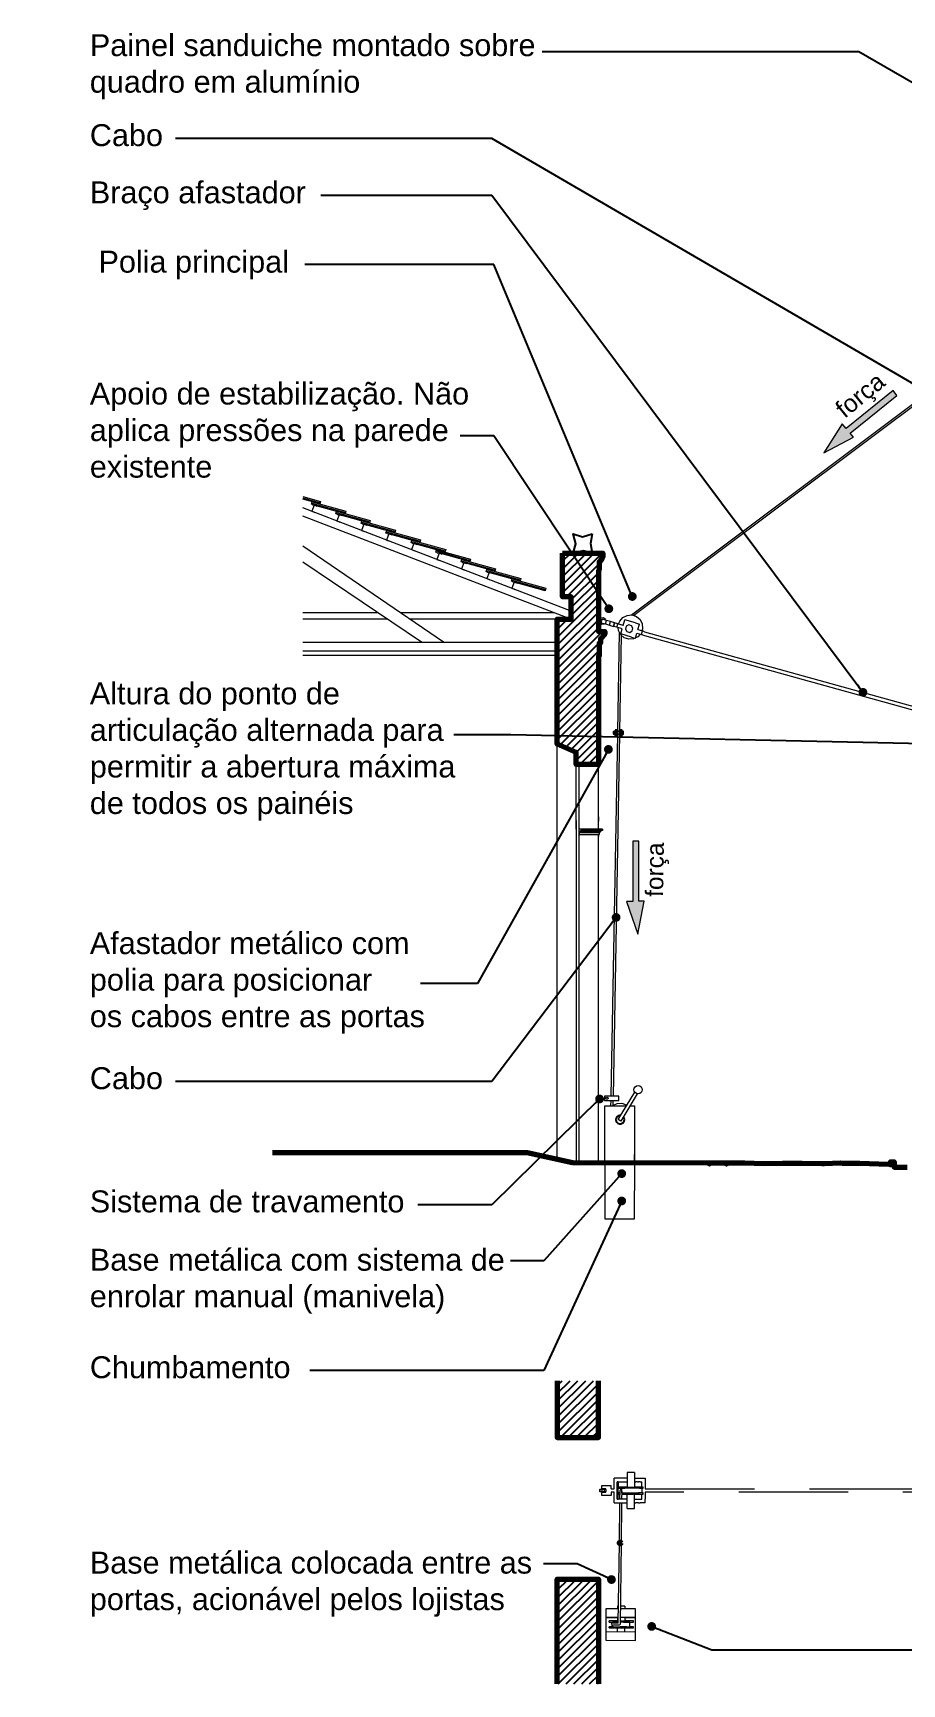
# Model space of a CAD drawing. Header units: millimetres. Extents: x -3 to 106, y -1 to 63.
# Drawn here: x -2.73 to 7.18, y -0.06 to 18.76 of the extents above; entities that cross this region are included whole.
import ezdxf

# ---------------------------------------------------------------- set-up
doc = ezdxf.new("R2010")
doc.units = ezdxf.units.MM
doc.header["$LTSCALE"] = 5
doc.linetypes.add('HIDDEN', pattern=[0.375, 0.25, -0.125])
for name, color, linetype, lineweight in [('anotações', 2, 'Continuous', 20), ('cortado', 7, 'Continuous', 70), ('projeção', 8, 'HIDDEN', 13), ('visto', 9, 'Continuous', 15)]:
    doc.layers.add(name, color=color, linetype=linetype, lineweight=lineweight)
doc.layers.add('esforços', color=13, linetype='Continuous', lineweight=20, true_color=0xcd5337)
doc.styles.add('Arial', font='arial.ttf')
doc.styles.get("Standard").update_dxf_attribs({"font": 'txt.shx'})
doc.dimstyles.new('ISO-25', dxfattribs={"dimtxt": 2.5, "dimasz": 2.5, "dimexe": 1.25, "dimexo": 0.625, "dimtad": 1, "dimtxsty": 'Standard', "dimcen": 2.5, "dimadec": 0, "dimazin": 0, "dimtfac": 1, "dimtmove": 0, "dimatfit": 3, "dimfxl": 1, "dimarcsym": 0})

msp = doc.modelspace()

# ---------------------------------------------------------------- hatches: boundary and pattern name
h = msp.add_hatch()
h.set_pattern_fill('ANSI31', color=256, scale=0.02, style=0)
h.paths.add_polyline_path([(3.312, 12.833), (3.77, 12.833), (3.77, 12.788), (3.759, 12.788), (3.759, 12.762), (3.749, 12.762), (3.74, 12.733), (3.73, 12.733), (3.73, 12.643), (3.72, 12.633), (3.72, 11.938), (3.795, 11.938), (3.795, 11.908), (3.745, 11.858), (3.745, 11.808), (3.73, 11.808), (3.73, 11.658), (3.72, 11.658), (3.72, 10.423), (3.465, 10.423), (3.465, 10.56), (3.251, 10.654), (3.251, 12.08), (3.411, 12.08), (3.411, 12.337), (3.312, 12.337)])
h = msp.add_hatch()
h.set_pattern_fill('ANSI31', color=256, scale=0.02, style=0)
h.paths.add_polyline_path([(3.72, 2.747), (3.72, 3.396), (3.251, 3.396), (3.251, 2.747)])
h = msp.add_hatch()
h.set_pattern_fill('ANSI31', color=256, scale=0.02, style=0)
h.paths.add_polyline_path([(3.72, -0.062), (3.72, 1.135), (3.251, 1.135), (3.251, -0.062)])
at = {"layer": 'esforços'}
for points in [[(6.546, 14.255), (6.503, 14.309), (6.293, 13.976), (6.633, 14.155), (6.594, 14.203), (7.127, 14.632), (7.082, 14.687)], [(4.112, 8.86), (4.042, 8.86), (4.17, 8.487), (4.244, 8.864), (4.183, 8.864), (4.183, 9.548), (4.112, 9.548)]]:
    msp.add_hatch(color=256, dxfattribs=at).paths.add_polyline_path(points)

# ---------------------------------------------------------------- linework, layer by layer
msp.add_lwpolyline([(3.65, 13.054), (3.629, 12.944), (3.65, 12.833), (3.547, 12.858), (3.432, 12.833), (3.462, 12.94), (3.432, 13.054), (3.538, 13.019)], close=True)
at = {"linetype": 'ByBlock'}
for points in [[(3.909, 10.801), (3.909, 10.768), (3.897, 10.768), (3.897, 10.801)], [(3.913, 10.815), (3.913, 10.749), (3.934, 10.749), (3.934, 10.815)], [(3.934, 10.801), (3.934, 10.768), (3.967, 10.768), (3.967, 10.801)], [(3.967, 10.815), (3.967, 10.749), (3.988, 10.749), (3.988, 10.815)], [(3.992, 10.801), (3.992, 10.768), (4.004, 10.768), (4.004, 10.801)]]:
    msp.add_lwpolyline(points, close=True, dxfattribs=at)
msp.add_arc((3.968, 6.374), 0.0485, 79.9503, 39.0299)
at = {"layer": 'cortado', "linetype": 'ByBlock'}
msp.add_lwpolyline([(3.312, 12.833), (3.77, 12.833), (3.77, 12.788), (3.759, 12.788), (3.759, 12.762), (3.749, 12.762), (3.74, 12.733), (3.73, 12.733), (3.73, 12.643), (3.72, 12.633), (3.72, 11.938), (3.795, 11.938), (3.795, 11.908), (3.745, 11.858), (3.745, 11.808), (3.73, 11.808), (3.73, 11.658), (3.72, 11.658), (3.72, 10.423), (3.465, 10.423), (3.465, 10.56), (3.251, 10.654), (3.251, 12.08), (3.411, 12.08), (3.411, 12.337), (3.312, 12.337)], close=True, dxfattribs=at)
msp.add_lwpolyline([(0, 6), (2.906, 6), (3.425, 5.885), (3.425, 5.885), (4.983, 5.881), (4.983, 5.87), (4.988, 5.87), (4.988, 5.881), (5.178, 5.879), (5.178, 5.868), (5.184, 5.868), (5.184, 5.872), (5.191, 5.879), (5.387, 5.879), (5.606, 5.875), (5.824, 5.878), (6.043, 5.878), (6.27, 5.874), (6.3, 5.874), (6.483, 5.879), (6.506, 5.876), (6.702, 5.877), (6.922, 5.869), (7.046, 5.865), (7.053, 5.858), (7.054, 5.858), (7.054, 5.893), (7.094, 5.893), (7.094, 5.833), (7.243, 5.833)], dxfattribs=at)
at = {"layer": 'cortado'}
for points in [[(3.251, 3.396), (3.251, 2.747), (3.72, 2.747), (3.72, 3.396)], [(3.251, -0.062), (3.251, 1.135), (3.72, 1.135), (3.72, -0.062)]]:
    msp.add_lwpolyline(points, dxfattribs=at)
at = {"layer": 'cortado', "linetype": 'ByBlock'}
msp.add_circle((3.969, 1.546), 0.0102, dxfattribs=at)
at = {"layer": 'esforços'}
for points in [[(6.546, 14.255), (6.503, 14.309), (6.293, 13.976), (6.633, 14.155), (6.594, 14.203), (7.127, 14.632), (7.082, 14.687)], [(4.112, 8.86), (4.042, 8.86), (4.17, 8.487), (4.244, 8.864), (4.183, 8.864), (4.183, 9.548), (4.112, 9.548)]]:
    msp.add_lwpolyline(points, close=True, dxfattribs=at)
at = {"layer": 'projeção'}
for p, q in [((3.9, 2.243), (3.9, 2.285)), ((3.935, 2.285), (3.9, 2.285)), ((4.047, 2.285), (3.935, 2.285)), ((4.056, 2.351), (4.047, 2.351)), ((4.047, 2.351), (4.047, 2.184)), ((4.084, 2.351), (4.056, 2.351)), ((4.116, 2.351), (4.084, 2.351)), ((4.132, 2.351), (4.116, 2.351)), ((4.132, 2.351), (4.132, 2.184)), ((4.132, 2.285), (4.253, 2.285)), ((4.253, 2.285), (4.253, 2.243)), ((3.734, 2.157), (3.734, 2.132)), ((3.734, 2.157), (3.737, 2.157)), ((3.737, 2.132), (3.734, 2.132)), ((3.761, 2.157), (3.737, 2.157)), ((3.737, 2.157), (3.737, 2.132)), ((3.737, 2.132), (3.761, 2.132)), ((3.758, 2.203), (3.806, 2.203)), ((3.758, 2.163), (3.758, 2.203)), ((3.806, 2.163), (3.758, 2.163)), ((3.758, 2.089), (3.758, 2.124)), ((3.758, 2.124), (3.806, 2.124)), ((3.806, 2.089), (3.758, 2.089)), ((3.791, 2.157), (3.761, 2.157)), ((3.761, 2.157), (3.761, 2.132)), ((3.761, 2.132), (3.791, 2.132)), ((3.81, 2.157), (3.791, 2.157)), ((3.791, 2.132), (3.791, 2.157)), ((3.81, 2.132), (3.791, 2.132)), ((3.806, 2.203), (3.852, 2.203)), ((3.806, 2.157), (3.806, 2.163)), ((3.806, 2.124), (3.806, 2.132)), ((3.852, 2.089), (3.806, 2.089)), ((3.81, 2.132), (3.81, 2.157)), ((3.852, 2.203), (3.864, 2.203)), ((3.864, 2.089), (3.852, 2.089)), ((3.864, 2.163), (3.864, 2.203)), ((3.864, 2.163), (3.9, 2.163)), ((3.864, 2.124), (3.864, 2.089)), ((3.9, 2.124), (3.864, 2.124)), ((3.9, 2.163), (3.9, 2.243)), ((3.9, 2.044), (3.9, 2.124)), ((3.947, 2.243), (3.935, 2.243)), ((3.935, 2.163), (3.935, 2.243)), ((3.935, 2.124), (3.935, 2.163)), ((3.935, 2.044), (3.935, 2.124)), ((3.947, 2.243), (3.999, 2.243)), ((3.947, 2.243), (3.947, 2.163)), ((3.947, 2.124), (3.947, 2.163)), ((3.947, 2.044), (3.947, 2.124)), ((3.956, 2.184), (3.95, 2.184)), ((3.95, 2.17), (3.95, 2.184)), ((3.95, 2.17), (3.956, 2.17)), ((3.95, 2.104), (3.95, 2.119)), ((3.956, 2.119), (3.95, 2.119)), ((3.95, 2.104), (3.956, 2.104)), ((3.979, 2.184), (3.956, 2.184)), ((3.956, 2.17), (3.979, 2.17)), ((3.967, 2.119), (3.956, 2.119)), ((3.956, 2.104), (3.967, 2.104)), ((3.966, 2.044), (3.967, 2.144)), ((3.97, 2.152), (3.967, 2.144)), ((3.977, 2.155), (3.97, 2.152)), ((3.989, 2.155), (3.977, 2.155)), ((4.021, 2.184), (3.979, 2.184)), ((3.979, 2.17), (3.989, 2.17)), ((3.986, 2.132), (3.985, 2.044)), ((3.989, 2.132), (3.986, 2.132)), ((3.989, 2.119), (3.986, 2.119)), ((3.986, 2.104), (4.021, 2.104)), ((3.993, 2.17), (3.989, 2.17)), ((3.989, 2.119), (3.989, 2.17)), ((3.989, 2.119), (3.993, 2.119)), ((3.99, 2.17), (4.021, 2.17)), ((4.01, 2.17), (3.993, 2.17)), ((3.993, 2.119), (4.01, 2.119)), ((3.999, 2.243), (4.047, 2.243)), ((4.04, 2.17), (4.01, 2.17)), ((4.01, 2.119), (4.04, 2.119)), ((4.047, 2.184), (4.021, 2.184)), ((4.021, 2.104), (4.072, 2.104)), ((4.077, 2.17), (4.04, 2.17)), ((4.04, 2.119), (4.077, 2.119)), ((4.047, 2.184), (4.056, 2.184)), ((4.056, 2.104), (4.047, 2.104)), ((4.047, 1.938), (4.047, 2.104)), ((4.056, 2.184), (4.084, 2.184)), ((4.084, 2.104), (4.056, 2.104)), ((4.072, 2.104), (4.116, 2.104)), ((4.116, 2.17), (4.077, 2.17)), ((4.077, 2.119), (4.116, 2.119)), ((4.084, 2.184), (4.116, 2.184)), ((4.116, 2.104), (4.084, 2.104)), ((4.116, 2.184), (4.132, 2.184)), ((4.152, 2.17), (4.116, 2.17)), ((4.116, 2.119), (4.152, 2.119)), ((4.132, 2.104), (4.116, 2.104)), ((4.132, 2.243), (4.148, 2.243)), ((4.176, 2.184), (4.132, 2.184)), ((4.132, 1.938), (4.132, 2.104)), ((4.132, 2.104), (4.176, 2.104)), ((4.165, 2.243), (4.148, 2.243)), ((4.177, 2.17), (4.152, 2.17)), ((4.152, 2.119), (4.177, 2.119)), ((4.165, 2.243), (4.177, 2.243)), ((4.21, 2.184), (4.176, 2.184)), ((4.176, 2.104), (4.21, 2.104)), ((4.195, 2.243), (4.177, 2.243)), ((4.19, 2.17), (4.177, 2.17)), ((4.21, 2.119), (4.177, 2.119)), ((4.177, 2.119), (4.19, 2.119)), ((4.19, 2.17), (4.21, 2.17)), ((4.195, 2.243), (4.217, 2.243)), ((4.229, 2.184), (4.21, 2.184)), ((4.21, 2.17), (4.229, 2.17)), ((4.229, 2.119), (4.21, 2.119)), ((4.21, 2.104), (4.229, 2.104)), ((4.217, 2.184), (4.217, 2.243)), ((4.217, 2.17), (4.217, 2.124)), ((4.217, 2.119), (4.217, 2.124)), ((4.217, 2.044), (4.217, 2.104)), ((4.229, 2.17), (4.229, 2.184)), ((4.229, 2.104), (4.229, 2.119)), ((4.253, 2.243), (4.253, 2.163)), ((4.253, 2.163), (8.446, 2.163)), ((4.253, 2.124), (4.253, 2.044)), ((8.446, 2.124), (4.253, 2.124)), ((3.9, 2.002), (3.9, 2.044)), ((3.9, 2.002), (3.935, 2.002)), ((3.935, 2.044), (3.947, 2.044)), ((3.935, 2.002), (3.999, 2.002)), ((3.999, 2.044), (3.947, 2.044)), ((3.959, 1.549), (3.965, 2.002)), ((3.985, 2.002), (3.979, 1.549)), ((4.047, 2.044), (3.999, 2.044)), ((3.999, 2.002), (4.047, 2.002)), ((4.047, 1.938), (4.056, 1.938)), ((4.056, 1.938), (4.084, 1.938)), ((4.084, 1.938), (4.116, 1.938)), ((4.116, 1.938), (4.132, 1.938)), ((4.132, 2.044), (4.148, 2.044)), ((4.132, 2.002), (4.148, 2.002)), ((4.148, 2.044), (4.165, 2.044)), ((4.165, 2.002), (4.148, 2.002)), ((4.165, 2.044), (4.177, 2.044)), ((4.177, 2.002), (4.165, 2.002)), ((4.177, 2.044), (4.195, 2.044)), ((4.177, 2.002), (4.195, 2.002)), ((4.183, 2.044), (4.217, 2.044)), ((4.217, 2.002), (4.195, 2.002)), ((4.253, 2.002), (4.217, 2.002)), ((4.253, 2.002), (4.253, 2.044))]:
    msp.add_line(p, q, dxfattribs=at)
msp.add_lwpolyline([(3.794, 5.884), (3.794, 5.241), (4.132, 5.241), (4.134, 5.883)], dxfattribs=at)
at = {"layer": 'visto'}
for p, q in [((4.098, 12.129), (9.167, 15.928)), ((9.172, 15.903), (4.124, 12.121)), ((0.345, 13.464), (0.546, 13.408)), ((0.448, 13.405), (0.833, 13.298)), ((3.411, 12.172), (0.345, 13.351)), ((3.406, 12.08), (0.345, 13.256)), ((0.728, 13.297), (1.113, 13.19)), ((1.015, 13.186), (1.401, 13.079)), ((1.3, 13.077), (1.685, 12.97)), ((1.952, 11.82), (0.345, 12.914)), ((1.587, 12.966), (1.973, 12.86)), ((1.87, 12.858), (2.255, 12.751)), ((1.7, 11.82), (0.345, 12.729)), ((2.157, 12.747), (2.542, 12.64)), ((2.444, 12.637), (2.83, 12.53)), ((2.732, 12.526), (3.117, 12.419)), ((0.345, 12.155), (1.2, 12.155)), ((1.312, 12.08), (0.345, 12.08)), ((1.46, 12.155), (3.211, 12.155)), ((3.251, 12.08), (1.57, 12.08)), ((3.746, 12.092), (3.727, 12.069)), ((3.727, 12.069), (3.731, 12.039)), ((3.777, 12.096), (3.746, 12.092)), ((3.752, 12.04), (3.764, 12.08)), ((3.812, 12.066), (3.764, 12.08)), ((3.8, 12.077), (3.777, 12.096)), ((3.801, 12.069), (3.8, 12.077)), ((3.8, 12.026), (3.812, 12.066)), ((3.858, 12.053), (3.812, 12.066)), ((3.846, 12.012), (3.858, 12.053)), ((3.846, 12.012), (3.858, 12.053)), ((3.905, 12.039), (3.858, 12.053)), ((3.951, 12.026), (3.963, 12.059)), ((3.963, 12.059), (3.998, 12.101)), ((3.998, 12.101), (4.047, 12.124)), ((4.004, 12.01), (4.022, 12.072)), ((4.144, 12.037), (4.022, 12.072)), ((4.047, 12.124), (4.101, 12.129)), ((4.101, 12.129), (4.153, 12.11)), ((4.124, 12.121), (4.153, 12.11)), ((4.153, 12.11), (4.195, 12.076)), ((4.153, 12.11), (4.195, 12.076)), ((4.195, 12.076), (4.195, 12.076)), ((4.195, 12.076), (4.218, 12.026)), ((4.195, 12.076), (4.218, 12.026)), ((3.755, 12.02), (3.731, 12.039)), ((3.752, 12.04), (3.8, 12.026)), ((3.785, 12.023), (3.755, 12.02)), ((3.789, 12.029), (3.785, 12.023)), ((3.8, 12.026), (3.846, 12.012)), ((3.846, 12.012), (3.893, 11.998)), ((3.893, 11.998), (3.905, 12.039)), ((3.905, 12.039), (3.893, 11.998)), ((3.929, 11.988), (3.893, 11.998)), ((3.941, 12.029), (3.905, 12.039)), ((3.929, 11.988), (3.941, 12.029)), ((3.992, 11.97), (3.929, 11.988)), ((4.004, 12.01), (3.941, 12.029)), ((3.951, 12.026), (3.941, 12.029)), ((3.941, 10.801), (3.96, 11.931)), ((3.95, 11.953), (3.947, 11.983)), ((3.973, 11.904), (3.95, 11.953)), ((3.979, 11.898), (3.961, 10.801)), ((4.015, 11.869), (3.973, 11.904)), ((3.976, 11.912), (3.992, 11.97)), ((4.098, 11.876), (3.976, 11.912)), ((4.066, 11.851), (4.015, 11.869)), ((4.038, 11.999), (4.029, 11.967)), ((4.029, 11.967), (4.045, 11.939)), ((4.066, 12.015), (4.038, 11.999)), ((4.045, 11.939), (4.077, 11.93)), ((4.097, 12.006), (4.066, 12.015)), ((4.077, 11.93), (4.105, 11.947)), ((4.114, 11.978), (4.097, 12.006)), ((4.098, 11.876), (4.142, 11.863)), ((4.105, 11.947), (4.114, 11.978)), ((4.139, 11.864), (4.12, 11.856)), ((4.139, 11.864), (4.12, 11.856)), ((4.142, 11.863), (4.159, 11.921)), ((4.142, 11.863), (4.143, 11.866)), ((4.142, 11.863), (4.142, 11.863)), ((4.169, 11.879), (4.143, 11.866)), ((4.169, 11.879), (4.143, 11.866)), ((4.144, 12.037), (4.189, 12.024)), ((4.159, 11.921), (4.211, 11.906)), ((4.196, 11.911), (4.169, 11.879)), ((4.171, 11.962), (4.189, 12.024)), ((4.171, 11.962), (4.223, 11.947)), ((4.211, 11.906), (4.223, 11.947)), ((4.211, 11.906), (4.247, 11.895)), ((4.211, 11.906), (4.211, 11.906)), ((4.223, 11.972), (4.215, 11.949)), ((4.223, 11.972), (4.215, 11.949)), ((4.223, 11.947), (4.215, 11.949)), ((4.218, 12.026), (4.223, 11.972)), ((4.218, 12.026), (4.223, 11.972)), ((4.223, 11.972), (4.223, 11.972)), ((4.223, 11.972), (4.223, 11.972)), ((4.247, 11.937), (4.223, 11.947)), ((4.247, 11.937), (8.332, 10.803)), ((4.247, 11.895), (8.332, 10.761)), ((0.345, 11.82), (3.251, 11.82)), ((0.345, 11.72), (3.251, 11.72)), ((4.12, 11.856), (4.066, 11.851)), ((4.12, 11.856), (4.12, 11.856)), ((0.345, 11.67), (3.251, 11.67)), ((3.865, 6.642), (3.94, 10.768)), ((3.96, 10.768), (3.887, 6.642)), ((3.251, 5.924), (3.251, 10.654)), ((3.465, 9.684), (3.465, 10.423)), ((3.495, 10.423), (3.495, 5.885)), ((3.72, 9.684), (3.72, 10.423)), ((3.465, 9.784), (3.465, 9.854)), ((3.72, 9.827), (3.72, 9.777)), ((3.465, 9.784), (3.465, 9.624)), ((3.465, 9.624), (3.465, 5.885)), ((3.767, 9.684), (3.495, 9.684)), ((3.525, 9.684), (3.495, 9.684)), ((3.5, 9.635), (3.5, 9.624)), ((3.5, 9.624), (3.727, 9.624)), ((3.734, 9.644), (3.502, 9.644)), ((3.741, 9.651), (3.504, 9.651)), ((3.748, 9.658), (3.508, 9.658)), ((3.755, 9.665), (3.52, 9.665)), ((3.525, 9.684), (3.525, 9.673)), ((3.767, 9.672), (3.525, 9.672)), ((3.72, 9.684), (3.767, 9.684)), ((3.72, 9.684), (3.767, 9.684)), ((3.72, 9.624), (3.72, 9.604)), ((3.72, 5.884), (3.72, 9.624)), ((3.863, 6.53), (3.864, 6.591)), ((3.886, 6.591), (3.885, 6.534)), ((3.794, 5.976), (3.794, 6.53)), ((3.794, 6.53), (4.04, 6.53)), ((3.794, 5.884), (3.794, 6.53)), ((3.794, 6.53), (3.794, 6.53)), ((3.881, 6.53), (3.883, 6.533)), ((3.883, 6.533), (3.933, 6.556)), ((3.933, 6.556), (3.987, 6.561)), ((3.987, 6.561), (4.038, 6.543)), ((3.987, 6.561), (4.038, 6.543)), ((4.038, 6.543), (4.045, 6.537)), ((4.038, 6.543), (4.045, 6.537)), ((4.08, 6.53), (4.133, 6.53)), ((4.133, 6.53), (4.133, 5.976)), ((4.133, 6.53), (4.133, 5.884)), ((4.133, 6.53), (4.133, 6.53)), ((4.132, 5.884), (3.794, 5.884)), ((4.132, 5.976), (4.132, 5.884)), ((4.132, 5.884), (4.133, 5.884)), ((4.133, 5.976), (4.133, 5.884)), ((4.133, 5.884), (4.133, 5.976)), ((4.133, 5.884), (4.133, 5.884)), ((4.133, 5.884), (4.133, 5.884)), ((3.947, 0.63), (3.959, 1.546)), ((3.979, 1.546), (3.967, 0.619)), ((3.949, 0.795), (3.804, 0.795)), ((3.804, 0.795), (3.805, 0.697)), ((3.946, 0.824), (3.937, 0.824)), ((3.937, 0.824), (3.937, 0.795)), ((3.949, 0.824), (3.946, 0.824)), ((3.974, 0.824), (3.969, 0.824)), ((4.143, 0.794), (3.969, 0.795)), ((4.006, 0.824), (3.974, 0.824)), ((4.022, 0.824), (4.006, 0.824)), ((4.022, 0.824), (4.022, 0.795)), ((4.143, 0.695), (4.143, 0.794)), ((3.805, 0.697), (3.805, 0.535)), ((3.805, 0.697), (3.937, 0.696)), ((3.948, 0.696), (3.805, 0.697)), ((3.846, 0.657), (3.841, 0.657)), ((3.841, 0.642), (3.841, 0.657)), ((3.841, 0.642), (3.846, 0.642)), ((3.841, 0.577), (3.841, 0.591)), ((3.846, 0.591), (3.841, 0.591)), ((3.841, 0.577), (3.846, 0.577)), ((3.869, 0.657), (3.846, 0.657)), ((3.846, 0.642), (3.869, 0.642)), ((3.869, 0.591), (3.846, 0.591)), ((3.846, 0.577), (3.869, 0.577)), ((3.869, 0.627), (3.865, 0.619)), ((3.865, 0.619), (3.869, 0.611)), ((3.911, 0.657), (3.869, 0.657)), ((3.869, 0.642), (3.879, 0.642)), ((3.876, 0.631), (3.869, 0.627)), ((3.869, 0.611), (3.876, 0.608)), ((3.892, 0.591), (3.869, 0.591)), ((3.869, 0.577), (3.911, 0.577)), ((3.947, 0.63), (3.876, 0.631)), ((3.957, 0.607), (3.876, 0.608)), ((3.883, 0.642), (3.879, 0.642)), ((3.879, 0.631), (3.879, 0.642)), ((3.879, 0.591), (3.879, 0.608)), ((3.879, 0.591), (3.883, 0.591)), ((3.9, 0.642), (3.883, 0.642)), ((3.883, 0.591), (3.9, 0.591)), ((3.93, 0.642), (3.9, 0.642)), ((3.9, 0.642), (3.911, 0.642)), ((3.9, 0.591), (3.93, 0.591)), ((3.937, 0.657), (3.911, 0.657)), ((3.911, 0.642), (3.947, 0.642)), ((3.911, 0.577), (3.937, 0.577)), ((3.947, 0.642), (3.93, 0.642)), ((3.93, 0.591), (3.967, 0.591)), ((3.937, 0.696), (3.937, 0.657)), ((3.937, 0.657), (3.946, 0.657)), ((3.946, 0.577), (3.937, 0.577)), ((3.937, 0.534), (3.937, 0.577)), ((3.946, 0.657), (3.947, 0.657)), ((3.974, 0.577), (3.946, 0.577)), ((3.946, 0.577), (3.962, 0.577)), ((3.964, 0.611), (3.957, 0.607)), ((3.962, 0.577), (4.016, 0.577)), ((3.967, 0.619), (3.964, 0.611)), ((3.967, 0.657), (3.974, 0.657)), ((4.006, 0.642), (3.967, 0.642)), ((3.967, 0.591), (4.006, 0.591)), ((4.016, 0.591), (3.967, 0.591)), ((4.143, 0.695), (3.968, 0.696)), ((3.974, 0.657), (4.006, 0.657)), ((4.006, 0.577), (3.974, 0.577)), ((4.006, 0.657), (4.022, 0.657)), ((4.042, 0.642), (4.006, 0.642)), ((4.006, 0.642), (4.016, 0.642)), ((4.006, 0.591), (4.042, 0.591)), ((4.022, 0.577), (4.006, 0.577)), ((4.016, 0.642), (4.066, 0.642)), ((4.042, 0.591), (4.016, 0.591)), ((4.016, 0.577), (4.066, 0.577)), ((4.022, 0.696), (4.143, 0.695)), ((4.022, 0.696), (4.022, 0.657)), ((4.066, 0.657), (4.022, 0.657)), ((4.022, 0.534), (4.022, 0.577)), ((4.067, 0.642), (4.042, 0.642)), ((4.042, 0.591), (4.067, 0.591)), ((4.1, 0.657), (4.066, 0.657)), ((4.066, 0.577), (4.1, 0.577)), ((4.08, 0.642), (4.067, 0.642)), ((4.067, 0.591), (4.08, 0.591)), ((4.08, 0.642), (4.1, 0.642)), ((4.08, 0.591), (4.08, 0.642)), ((4.1, 0.591), (4.08, 0.591)), ((4.119, 0.657), (4.1, 0.657)), ((4.1, 0.642), (4.119, 0.642)), ((4.119, 0.591), (4.1, 0.591)), ((4.1, 0.577), (4.119, 0.577)), ((4.119, 0.642), (4.119, 0.657)), ((4.119, 0.577), (4.119, 0.591)), ((4.144, 0.533), (4.143, 0.695)), ((3.805, 0.535), (4.144, 0.533)), ((3.805, 0.535), (3.805, 0.436)), ((3.805, 0.436), (4.144, 0.435)), ((4.144, 0.435), (4.144, 0.533))]:
    msp.add_line(p, q, dxfattribs=at)
for points in [[(0.345, 13.48), (0.55, 13.423), (0.542, 13.394), (0.345, 13.448)], [(0.51, 13.367), (0.475, 13.381), (0.448, 13.311), (0.483, 13.298)], [(0.798, 13.257), (0.762, 13.271), (0.735, 13.201), (0.771, 13.187)], [(1.078, 13.149), (1.043, 13.163), (1.016, 13.093), (1.051, 13.079)], [(1.366, 13.039), (1.33, 13.052), (1.303, 12.982), (1.339, 12.969)], [(1.65, 12.929), (1.615, 12.943), (1.588, 12.873), (1.623, 12.859)], [(1.937, 12.819), (1.902, 12.832), (1.875, 12.762), (1.91, 12.749)], [(2.22, 12.71), (2.184, 12.724), (2.157, 12.654), (2.193, 12.64)], [(2.507, 12.6), (2.472, 12.613), (2.445, 12.543), (2.48, 12.53)], [(2.795, 12.489), (2.759, 12.503), (2.732, 12.433), (2.768, 12.419)], [(3.767, 9.684), (3.767, 9.672), (3.755, 9.672), (3.755, 9.665), (3.748, 9.665), (3.748, 9.658), (3.741, 9.658), (3.741, 9.651), (3.734, 9.651), (3.734, 9.644), (3.727, 9.644), (3.727, 9.624), (3.72, 9.624)]]:
    msp.add_lwpolyline(points, dxfattribs=at)
for points in [[(0.452, 13.419), (0.837, 13.312), (0.829, 13.283), (0.473, 13.382), (0.471, 13.377), (0.462, 13.38), (0.463, 13.385), (0.444, 13.39)], [(0.732, 13.311), (1.117, 13.204), (1.109, 13.176), (0.753, 13.274), (0.752, 13.27), (0.742, 13.272), (0.743, 13.277), (0.724, 13.282)], [(1.019, 13.201), (1.405, 13.094), (1.397, 13.065), (1.04, 13.164), (1.039, 13.159), (1.029, 13.162), (1.031, 13.166), (1.011, 13.172)], [(1.304, 13.091), (1.689, 12.985), (1.681, 12.956), (1.325, 13.054), (1.323, 13.05), (1.314, 13.052), (1.315, 13.057), (1.296, 13.062)], [(1.591, 12.981), (1.977, 12.874), (1.969, 12.845), (1.612, 12.944), (1.611, 12.939), (1.601, 12.942), (1.602, 12.947), (1.583, 12.952)], [(1.874, 12.872), (2.259, 12.765), (2.251, 12.737), (1.894, 12.835), (1.893, 12.83), (1.884, 12.833), (1.885, 12.838), (1.866, 12.843)], [(2.161, 12.762), (2.546, 12.655), (2.538, 12.626), (2.182, 12.725), (2.181, 12.72), (2.171, 12.723), (2.172, 12.727), (2.153, 12.733)], [(2.448, 12.651), (2.834, 12.544), (2.826, 12.515), (2.469, 12.614), (2.468, 12.609), (2.458, 12.612), (2.46, 12.617), (2.44, 12.622)], [(2.736, 12.54), (3.121, 12.434), (3.113, 12.405), (2.757, 12.504), (2.755, 12.499), (2.746, 12.501), (2.747, 12.506), (2.728, 12.512)], [(3.791, 6.642), (3.791, 6.591), (3.954, 6.591), (3.954, 6.642)]]:
    msp.add_lwpolyline(points, close=True, dxfattribs=at)
at = {"layer": 'visto', "flags": 128}
msp.add_lwpolyline([(4.163, 6.669), (3.977, 6.356), (3.947, 6.374), (4.134, 6.688)], dxfattribs=at)
at = {"layer": 'visto'}
for centre, radius in [((3.818, 6.617), 0.012), ((4.173, 6.715), 0.0469)]:
    msp.add_circle(centre, radius, dxfattribs=at)
for centre, radius, start, end in [((3.477, 9.624), 0.0232, 321.2316, 0.2618), ((3.487, 9.644), 0.015, 325.0462, 5.3071), ((3.522, 9.645), 0.0197, 111.4609, 180), ((3.513, 9.675), 0.0118, 279.5604, 351.9165)]:
    msp.add_arc(centre, radius, start, end, dxfattribs=at)

# ---------------------------------------------------------------- texts
at = {"layer": 'anotações', "char_height": 0.25, "attachment_point": 1, "style": 'Arial'}
for s, insert, width in [('{Painel sanduiche montado sobre\\Pquadro em alumínio}', (-2.084, 18.751), 5.43599), ('{Cabo}', (-2.084, 17.725), 5.43599), ('{Braço afastador}', (-2.084, 17.073), 5.43599), ('{Polia principal}', (-1.985, 16.282), 5.43599), ('{Apoio de estabilização. Não\\Paplica pressões na parede\\Pexistente}', (-2.084, 14.778), 5.43599), ('{Altura do ponto de articulação alternada para permitir a abertura máxima de todos os painéis}', (-2.084, 11.359), 4.5024), ('{Afastador metálico com\\Ppolia para posicionar \\Pos cabos entre as portas}', (-2.084, 8.511), 5.43599), ('{Cabo}', (-2.084, 6.971), 5.43599), ('{Sistema de travamento}', (-2.084, 5.566), 5.43599), ('{Base metálica com sistema de\\Penrolar manual (manivela)}', (-2.084, 4.901), 5.43599), ('{Chumbamento}', (-2.084, 3.675), 5.43599), ('{Base metálica colocada entre as\\Pportas, acionável pelos lojistas}', (-2.084, 1.447), 5.43599)]:
    msp.add_mtext(s, dxfattribs=dict(at, insert=insert, width=width))
at = {"layer": 'esforços', "char_height": 0.2, "width": 5.43599, "attachment_point": 1, "style": 'Arial'}
for insert, rotation in [((6.403, 14.518), 39.197), ((4.258, 8.915), 89.1225)]:
    msp.add_mtext('força', dxfattribs=dict(at, insert=insert, rotation=rotation))

# ---------------------------------------------------------------- leaders
at = {"annotation_type": 0, "has_hookline": 1, "hookline_direction": 1}
msp.add_leader([(3.986, 5.758), (3.099, 4.764), (2.715, 4.764)], dimstyle='ISO-25', override={"dimasz": 0.1, "dimtad": 0, "dimldrblk": 'Dot'}, dxfattribs=at)
at = {"layer": 'anotações', "annotation_type": 0, "has_hookline": 1, "hookline_direction": 1}
for points in [[(8.986, 17.227), (6.693, 18.549), (3.08, 18.549)], [(7.503, 14.653), (2.505, 17.562), (-1.108, 17.562)], [(6.739, 11.246), (2.505, 16.91), (0.554, 16.91)], [(4.107, 12.339), (2.526, 16.126), (0.371, 16.126)], [(3.839, 12.199), (2.526, 14.171), (2.142, 14.171)], [(9.943, 10.606), (2.722, 10.76), (2.072, 10.76)], [(3.834, 10.595), (2.341, 7.926), (1.691, 7.926)], [(3.922, 8.679), (2.505, 6.808), (-1.108, 6.808)], [(3.733, 6.609), (2.505, 5.403), (1.661, 5.403)], [(3.986, 5.446), (3.099, 3.512), (0.426, 3.512)], [(3.869, 1.129), (3.478, 1.309), (3.094, 1.309)]]:
    msp.add_leader(points, dimstyle='ISO-25', override={"dimasz": 0.1, "dimtad": 0, "dimldrblk": 'Dot'}, dxfattribs=at)
at = {"layer": 'anotações', "annotation_type": 0, "has_hookline": 1, "hookline_direction": 1, "horizontal_direction": (-1, 0, 0)}
msp.add_leader([(4.328, 0.594), (5.014, 0.326), (20.739, 0.326)], dimstyle='ISO-25', override={"dimasz": 0.1, "dimtad": 0, "dimldrblk": 'Dot'}, dxfattribs=at)

doc.saveas('drawing.dxf')
